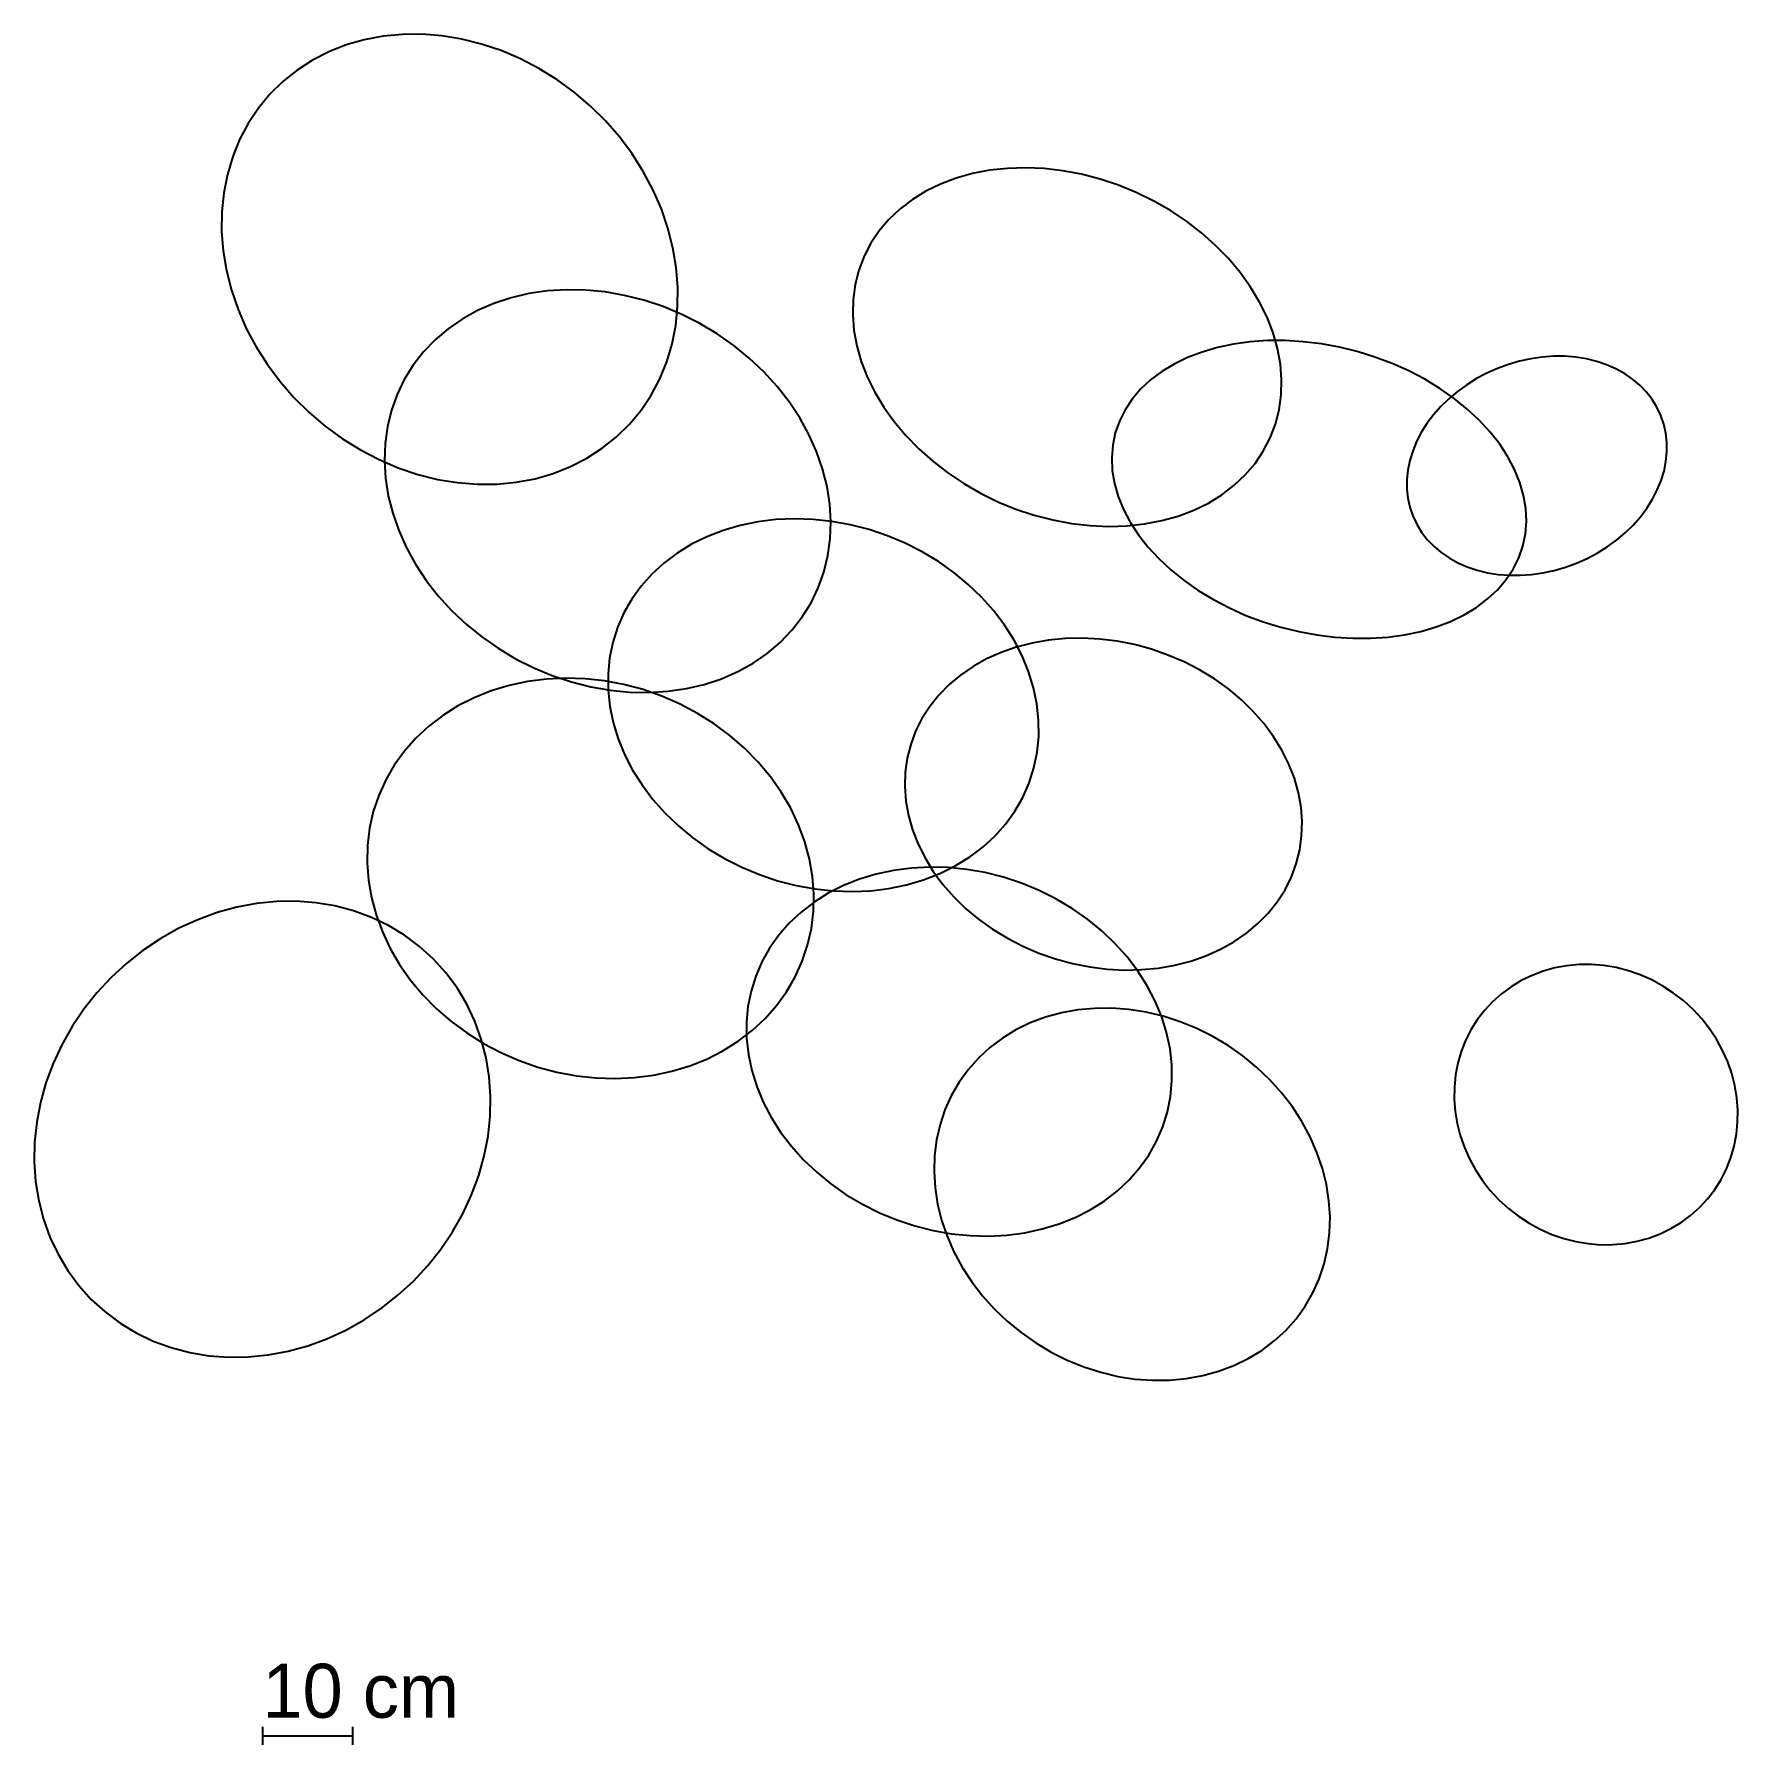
# Model space of a CAD drawing. Header units: metres. Extents: x -14742 to 23791, y -293937 to -273851.
# Drawn here: x -14742 to 4177, y -292849 to -273851 of the extents above; entities that cross this region are included whole.
import ezdxf

# ---------------------------------------------------------------- set-up
doc = ezdxf.new("R2010")
doc.units = ezdxf.units.M

msp = doc.modelspace()

# ---------------------------------------------------------------- linework, layer by layer
at = {"layer": 'LAYER'}
for p, q in [((-11076.27, -273912.33), (-11277.53, -273970.23)), ((-10867.8, -273872.99), (-11076.27, -273912.33)), ((-10653.69, -273852.5), (-10867.8, -273872.99)), ((-10435.59, -273851.01), (-10653.69, -273852.5)), ((-10215.14, -273868.54), (-10435.59, -273851.01)), ((-9994.03, -273904.95), (-10215.14, -273868.54)), ((-9773.94, -273959.97), (-9994.03, -273904.95)), ((-11470.04, -274046.23), (-11652.33, -274139.76)), ((-11277.53, -273970.23), (-11470.04, -274046.23)), ((-9556.55, -274033.18), (-9773.94, -273959.97)), ((-9343.5, -274124.01), (-9556.55, -274033.18)), ((-9136.43, -274231.79), (-9343.5, -274124.01)), ((-11823.03, -274250.12), (-11980.82, -274376.45)), ((-11652.33, -274139.76), (-11823.03, -274250.12)), ((-8936.9, -274355.68), (-9136.43, -274231.79)), ((-11980.82, -274376.45), (-12124.52, -274517.8)), ((-8746.43, -274494.76), (-8936.9, -274355.68)), ((-8566.49, -274647.94), (-8746.43, -274494.76)), ((-12253.02, -274673.09), (-12365.34, -274841.15)), ((-12124.52, -274517.8), (-12253.02, -274673.09)), ((-8398.42, -274814.08), (-8566.49, -274647.94)), ((-12365.34, -274841.15), (-12460.64, -275020.68)), ((-8243.52, -274991.91), (-8398.42, -274814.08)), ((-12460.64, -275020.68), (-12538.19, -275210.33)), ((-8102.96, -275180.07), (-8243.52, -274991.91)), ((-12538.19, -275210.33), (-12597.39, -275408.65)), ((-7977.81, -275377.14), (-8102.96, -275180.07)), ((-12597.39, -275408.65), (-12637.8, -275614.13)), ((-7869.03, -275581.6), (-7977.81, -275377.14)), ((-4504.04, -275449.8), (-4676.93, -275515.06)), ((-4321.78, -275398.82), (-4504.04, -275449.8)), ((-4131.51, -275362.5), (-4321.78, -275398.82)), ((-3934.7, -275341.13), (-4131.51, -275362.5)), ((-3732.83, -275334.86), (-3934.7, -275341.13)), ((-3527.44, -275343.75), (-3732.83, -275334.86)), ((-3320.11, -275367.72), (-3527.44, -275343.75)), ((-3112.4, -275406.59), (-3320.11, -275367.72)), ((-2905.89, -275460.07), (-3112.4, -275406.59)), ((-2702.16, -275527.76), (-2905.89, -275460.07)), ((-12637.8, -275614.13), (-12659.11, -275825.22)), ((-7777.44, -275791.91), (-7869.03, -275581.6)), ((-4839.11, -275594.11), (-4989.35, -275686.33)), ((-4676.93, -275515.06), (-4839.11, -275594.11)), ((-2502.76, -275609.13), (-2702.16, -275527.76)), ((-2309.21, -275703.56), (-2502.76, -275609.13)), ((-12659.11, -275825.22), (-12661.16, -276040.29)), ((-7703.74, -276006.47), (-7777.44, -275791.91)), ((-5126.52, -275791.03), (-5249.56, -275907.42)), ((-4989.35, -275686.33), (-5126.52, -275791.03)), ((-2122.97, -275810.34), (-2309.21, -275703.56)), ((-1945.47, -275928.66), (-2122.97, -275810.34)), ((-7648.49, -276223.64), (-7703.74, -276006.47)), ((-5357.55, -276034.6), (-5449.65, -276171.61)), ((-5249.56, -275907.42), (-5357.55, -276034.6)), ((-1778.06, -276057.61), (-1945.47, -275928.66)), ((-12661.16, -276040.29), (-12643.93, -276257.72)), ((-7612.11, -276441.77), (-7648.49, -276223.64)), ((-5449.65, -276171.61), (-5525.17, -276317.4)), ((-1622.01, -276196.21), (-1778.06, -276057.61)), ((-1478.5, -276343.41), (-1622.01, -276196.21)), ((-12643.93, -276257.72), (-12607.55, -276475.85)), ((-5525.17, -276317.4), (-5583.54, -276470.87)), ((-1348.64, -276498.09), (-1478.5, -276343.41)), ((-12607.55, -276475.85), (-12552.3, -276693.02)), ((-7594.88, -276659.2), (-7612.11, -276441.77)), ((-5583.54, -276470.87), (-5624.3, -276630.85)), ((-1233.41, -276659.07), (-1348.64, -276498.09)), ((-12552.3, -276693.02), (-12478.59, -276907.57)), ((-9446.25, -276778.22), (-9636.96, -276841.16)), ((-9247.38, -276731.62), (-9446.25, -276778.22)), ((-9041.85, -276701.72), (-9247.38, -276731.62)), ((-8831.24, -276688.74), (-9041.85, -276701.72)), ((-8617.14, -276692.78), (-8831.24, -276688.74)), ((-8401.19, -276713.8), (-8617.14, -276692.78)), ((-8185.03, -276751.66), (-8401.19, -276713.8)), ((-7970.31, -276806.06), (-8185.03, -276751.66)), ((-7596.92, -276874.27), (-7594.88, -276659.2)), ((-5647.15, -276796.11), (-5651.92, -276965.41)), ((-5624.3, -276630.85), (-5647.15, -276796.11)), ((-1133.68, -276825.13), (-1233.41, -276659.07)), ((-12478.59, -276907.57), (-12387, -277117.88)), ((-9818.06, -276919.96), (-9988.16, -277014.01)), ((-9636.96, -276841.16), (-9818.06, -276919.96)), ((-7758.65, -276876.58), (-7970.31, -276806.06)), ((-7551.68, -276962.7), (-7758.65, -276876.58)), ((-7618.23, -277085.35), (-7596.92, -276874.27)), ((-7350.95, -277063.75), (-7551.68, -276962.7)), ((-5651.92, -276965.41), (-5638.57, -277137.46)), ((-1050.22, -276995), (-1133.68, -276825.13)), ((-12387, -277117.88), (-12278.22, -277322.35)), ((-10145.98, -277122.61), (-10290.3, -277244.93)), ((-9988.16, -277014.01), (-10145.98, -277122.61)), ((-7658.64, -277290.84), (-7618.23, -277085.35)), ((-7158.01, -277178.97), (-7350.95, -277063.75)), ((-5638.57, -277137.46), (-5607.19, -277310.94)), ((-983.66, -277167.38), (-1050.22, -276995)), ((-934.5, -277340.97), (-983.66, -277167.38)), ((-12278.22, -277322.35), (-12153.07, -277519.41)), ((-10290.3, -277244.93), (-10420.04, -277380.04)), ((-7717.85, -277489.16), (-7658.64, -277290.84)), ((-6974.33, -277307.47), (-7158.01, -277178.97)), ((-6801.29, -277448.29), (-6974.33, -277307.47)), ((-5607.19, -277310.94), (-5558.04, -277484.53)), ((-1602.49, -277330.73), (-1773.09, -277380.52)), ((-1423.3, -277292.94), (-1602.49, -277330.73)), ((-1236.88, -277267.43), (-1423.3, -277292.94)), ((-1044.65, -277254.39), (-1236.88, -277267.43)), ((-848.07, -277253.94), (-1044.65, -277254.39)), ((-903.13, -277514.45), (-934.5, -277340.97)), ((-648.64, -277266.06), (-848.07, -277253.94)), ((-447.87, -277290.68), (-648.64, -277266.06)), ((-247.3, -277327.59), (-447.87, -277290.68)), ((-48.45, -277376.53), (-247.3, -277327.59)), ((-12153.07, -277519.41), (-12012.52, -277707.57)), ((-10534.2, -277526.91), (-10631.92, -277684.42)), ((-10420.04, -277380.04), (-10534.2, -277526.91)), ((-7795.39, -277678.81), (-7717.85, -277489.16)), ((-6640.21, -277600.35), (-6801.29, -277448.29)), ((-5558.04, -277484.53), (-5491.48, -277656.91)), ((-2083.38, -277514.48), (-2220.72, -277597.64)), ((-1933.79, -277441.93), (-2083.38, -277514.48)), ((-1773.09, -277380.52), (-1933.79, -277441.93)), ((-889.77, -277686.5), (-903.13, -277514.45)), ((147.17, -277437.11), (-48.45, -277376.53)), ((338.06, -277508.88), (147.17, -277437.11)), ((522.78, -277591.29), (338.06, -277508.88)), ((1629.72, -277517.51), (1508.03, -277561.99)), ((1753.83, -277481.61), (1629.72, -277517.51)), ((1879.4, -277454.55), (1753.83, -277481.61)), ((2005.47, -277436.54), (1879.4, -277454.55)), ((2131.1, -277427.73), (2005.47, -277436.54)), ((2255.31, -277428.17), (2131.1, -277427.73)), ((2377.18, -277437.86), (2255.31, -277428.17)), ((2495.76, -277456.74), (2377.18, -277437.86)), ((2610.16, -277484.65), (2495.76, -277456.74)), ((2719.51, -277521.38), (2610.16, -277484.65)), ((2822.97, -277566.66), (2719.51, -277521.38)), ((-12012.52, -277707.57), (-11857.61, -277885.4)), ((-10631.92, -277684.42), (-10712.45, -277851.36)), ((-7890.69, -277858.34), (-7795.39, -277678.81)), ((-6492.33, -277762.49), (-6640.21, -277600.35)), ((-5491.48, -277656.91), (-5408.01, -277826.78)), ((-2344.76, -277690.76), (-2454.55, -277793.13)), ((-2220.72, -277597.64), (-2344.76, -277690.76)), ((-894.54, -277855.8), (-889.77, -277686.5)), ((699.92, -277683.71), (522.78, -277591.29)), ((868.13, -277785.44), (699.92, -277683.71)), ((1166.52, -277743.18), (1063.43, -277817.96)), ((1275.54, -277675.26), (1166.52, -277743.18)), ((1389.67, -277614.71), (1275.54, -277675.26)), ((1508.03, -277561.99), (1389.67, -277614.71)), ((2919.75, -277620.14), (2822.97, -277566.66)), ((3009.13, -277681.41), (2919.75, -277620.14)), ((3090.42, -277750.01), (3009.13, -277681.41)), ((-11857.61, -277885.4), (-11689.55, -278051.54)), ((-10712.45, -277851.36), (-10775.18, -278026.49)), ((-8003.02, -278026.39), (-7890.69, -277858.34)), ((-6358.77, -277933.48), (-6492.33, -277762.49)), ((-6240.54, -278112.01), (-6358.77, -277933.48)), ((-5408.01, -277826.78), (-5308.29, -277992.84)), ((-2549.27, -277903.98), (-2628.19, -278022.47)), ((-2454.55, -277793.13), (-2549.27, -277903.98)), ((-917.39, -278021.06), (-894.54, -277855.8)), ((1026.13, -277895.71), (868.13, -277785.44)), ((967.05, -277899.03), (878.13, -277985.76)), ((1063.43, -277817.96), (967.05, -277899.03)), ((1172.72, -278013.67), (1026.13, -277895.71)), ((3163, -277825.41), (3090.42, -277750.01)), ((3226.32, -277907.05), (3163, -277825.41)), ((3279.89, -277994.29), (3226.32, -277907.05)), ((-11689.55, -278051.54), (-11509.6, -278204.73)), ((-10775.18, -278026.49), (-10819.63, -278208.45)), ((-8131.52, -278181.69), (-8003.02, -278026.39)), ((-6138.54, -278296.73), (-6240.54, -278112.01)), ((-5308.29, -277992.84), (-5193.05, -278153.82)), ((-2628.19, -278022.47), (-2690.71, -278147.69)), ((-958.16, -278181.04), (-917.39, -278021.06)), ((797.34, -278077.51), (725.29, -278173.57)), ((878.13, -277985.76), (797.34, -278077.51)), ((1306.78, -278138.43), (1172.72, -278013.67)), ((3323.32, -278086.47), (3279.89, -277994.29)), ((3356.26, -278182.91), (3323.32, -278086.47)), ((-11509.6, -278204.73), (-11319.14, -278343.8)), ((-10819.63, -278208.45), (-10845.47, -278395.86)), ((-8275.21, -278323.04), (-8131.52, -278181.69)), ((-8131.52, -278181.69), (-8131.52, -278181.69)), ((-6053.55, -278486.24), (-6138.54, -278296.73)), ((-5193.05, -278153.82), (-5063.19, -278308.5)), ((-5063.19, -278308.5), (-4919.69, -278455.7)), ((-2736.35, -278278.68), (-2764.77, -278414.46)), ((-2690.71, -278147.69), (-2736.35, -278278.68)), ((-1016.52, -278334.51), (-958.16, -278181.04)), ((662.54, -278273.21), (609.55, -278375.67)), ((725.29, -278173.57), (662.54, -278273.21)), ((1427.29, -278269.04), (1306.78, -278138.43)), ((1533.34, -278404.51), (1427.29, -278269.04)), ((3378.47, -278282.85), (3356.26, -278182.91)), ((3389.79, -278385.54), (3378.47, -278282.85)), ((-11319.14, -278343.8), (-11119.61, -278467.7)), ((-11119.61, -278467.7), (-10912.54, -278575.47)), ((-10845.47, -278395.86), (-10852.49, -278587.31)), ((-8603.7, -278559.72), (-8433.01, -278449.37)), ((-8433.01, -278449.37), (-8275.21, -278323.04)), ((-5986.22, -278679.08), (-6053.55, -278486.24)), ((-4919.69, -278455.7), (-4763.64, -278594.3)), ((-2764.77, -278414.46), (-2775.75, -278553.98)), ((-1184.15, -278617.31), (-1092.04, -278480.3)), ((-1092.04, -278480.3), (-1016.52, -278334.51)), ((-1016.52, -278334.51), (-1016.52, -278334.51)), ((566.73, -278480.17), (534.41, -278585.92)), ((609.55, -278375.67), (566.73, -278480.17)), ((1624.11, -278543.8), (1533.34, -278404.51)), ((3379.44, -278596.02), (3390.11, -278490.19)), ((3390.11, -278490.19), (3389.79, -278385.54)), ((-10912.54, -278575.47), (-10699.49, -278666.31)), ((-10852.49, -278587.31), (-10840.65, -278781.32)), ((-10699.49, -278666.31), (-10482.09, -278739.52)), ((-8978.51, -278729.26), (-8786, -278653.26)), ((-8786, -278653.26), (-8603.7, -278559.72)), ((-5937.06, -278873.8), (-5986.22, -278679.08)), ((-4763.64, -278594.3), (-4596.22, -278723.25)), ((-2775.75, -278553.98), (-2769.21, -278696.19)), ((-1292.13, -278744.49), (-1184.15, -278617.31)), ((512.84, -278692.12), (502.17, -278797.95)), ((534.41, -278585.92), (512.84, -278692.12)), ((1698.92, -278685.85), (1624.11, -278543.8)), ((1757.2, -278829.59), (1698.92, -278685.85)), ((3357.87, -278702.22), (3379.44, -278596.02)), ((-10840.65, -278781.32), (-10810.03, -278976.43)), ((-10482.09, -278739.52), (-10262, -278794.54)), ((-10262, -278794.54), (-10040.9, -278830.95)), ((-10040.9, -278830.95), (-9820.45, -278848.48)), ((-9820.45, -278848.48), (-9602.34, -278846.99)), ((-9602.34, -278846.99), (-9388.24, -278826.5)), ((-9388.24, -278826.5), (-9179.76, -278787.15)), ((-9179.76, -278787.15), (-8978.51, -278729.26)), ((-5906.44, -279068.91), (-5937.06, -278873.8)), ((-4596.22, -278723.25), (-4418.72, -278841.57)), ((-4418.72, -278841.57), (-4232.49, -278948.35)), ((-2769.21, -278696.19), (-2745.2, -278840.01)), ((-2745.2, -278840.01), (-2703.89, -278984.34)), ((-1552.34, -278965.58), (-1415.17, -278860.88)), ((-1415.17, -278860.88), (-1292.13, -278744.49)), ((502.17, -278797.95), (502.5, -278902.6)), ((1798.51, -278973.91), (1757.2, -278829.59)), ((3282.74, -278912.47), (3325.55, -278807.97)), ((3325.55, -278807.97), (3357.87, -278702.22)), ((-10810.03, -278976.43), (-10760.87, -279171.15)), ((-5894.59, -279262.92), (-5906.44, -279068.91)), ((-4232.49, -278948.35), (-4038.93, -279042.78)), ((-4038.93, -279042.78), (-3839.53, -279124.15)), ((-2703.89, -278984.34), (-2645.61, -279128.07)), ((-1864.77, -279136.85), (-1702.59, -279057.8)), ((-1702.59, -279057.8), (-1552.34, -278965.58)), ((502.5, -278902.6), (513.81, -279005.29)), ((513.81, -279005.29), (536.02, -279105.24)), ((1822.52, -279117.73), (1798.51, -278973.91)), ((3166.99, -279114.57), (3229.75, -279014.93)), ((3229.75, -279014.93), (3282.74, -278912.47)), ((-10760.87, -279171.15), (-10693.54, -279363.99)), ((-6505.47, -279241.43), (-6706.93, -279266.13)), ((-6300.01, -279232.42), (-6505.47, -279241.43)), ((-6092.09, -279239.17), (-6300.01, -279232.42)), ((-5883.31, -279261.62), (-6092.09, -279239.17)), ((-5901.62, -279454.37), (-5894.59, -279262.92)), ((-5675.26, -279299.6), (-5883.31, -279261.62)), ((-3839.53, -279124.15), (-3635.8, -279191.84)), ((-3635.8, -279191.84), (-3429.3, -279245.32)), ((-3429.3, -279245.32), (-3221.59, -279284.19)), ((-2645.61, -279128.07), (-2570.8, -279270.13)), ((-2410.18, -279289.41), (-2219.92, -279253.09)), ((-2219.92, -279253.09), (-2037.65, -279202.11)), ((-2037.65, -279202.11), (-1864.77, -279136.85)), ((536.02, -279105.24), (568.96, -279201.67)), ((568.96, -279201.67), (568.96, -279201.67)), ((568.96, -279201.67), (612.39, -279293.85)), ((1818.08, -279399.47), (1829.06, -279259.94)), ((1829.06, -279259.94), (1822.52, -279117.73)), ((3014.15, -279302.38), (3094.94, -279210.63)), ((3094.94, -279210.63), (3166.99, -279114.57)), ((-10693.54, -279363.99), (-10608.55, -279553.5)), ((-7272.1, -279431.86), (-7442.66, -279516.25)), ((-7091.71, -279361.7), (-7272.1, -279431.86)), ((-6902.83, -279306.32), (-7091.71, -279361.7)), ((-6706.93, -279266.13), (-6902.83, -279306.32)), ((-5927.45, -279641.78), (-5901.62, -279454.37)), ((-5469.5, -279352.83), (-5675.26, -279299.6)), ((-5267.63, -279420.89), (-5469.5, -279352.83)), ((-5071.16, -279503.28), (-5267.63, -279420.89)), ((-3221.59, -279284.19), (-3014.25, -279308.16)), ((-3014.25, -279308.16), (-2808.87, -279317.05)), ((-2808.87, -279317.05), (-2607, -279310.78)), ((-2607, -279310.78), (-2410.18, -279289.41)), ((-2570.8, -279270.13), (-2480.03, -279409.42)), ((-2480.03, -279409.42), (-2373.98, -279544.88)), ((612.39, -279293.85), (665.96, -279381.1)), ((665.96, -279381.1), (729.28, -279462.73)), ((1789.66, -279535.24), (1818.08, -279399.47)), ((2828.86, -279470.18), (2925.23, -279389.11)), ((2925.23, -279389.11), (3014.15, -279302.38)), ((-10608.55, -279553.5), (-10506.55, -279738.22)), ((-7602.06, -279614.24), (-7749.11, -279725.08)), ((-7442.66, -279516.25), (-7602.06, -279614.24)), ((-5971.91, -279823.74), (-5927.45, -279641.78)), ((-4881.59, -279599.36), (-5071.16, -279503.28)), ((-4700.37, -279708.4), (-4881.59, -279599.36)), ((-2373.98, -279544.88), (-2253.47, -279675.49)), ((729.28, -279462.73), (801.86, -279538.13)), ((801.86, -279538.13), (883.15, -279606.73)), ((883.15, -279606.73), (972.53, -279668)), ((1744.02, -279666.24), (1789.66, -279535.24)), ((1789.66, -279535.24), (1789.66, -279535.24)), ((2502.62, -279673.43), (2616.74, -279612.88)), ((2616.74, -279612.88), (2725.77, -279544.96)), ((2725.77, -279544.96), (2828.86, -279470.18)), ((-10506.55, -279738.22), (-10388.32, -279916.75)), ((-7749.11, -279725.08), (-7882.68, -279847.92)), ((-6034.64, -279998.86), (-5971.91, -279823.74)), ((-4528.88, -279829.58), (-4700.37, -279708.4)), ((-4368.42, -279961.96), (-4528.88, -279829.58)), ((-2253.47, -279675.49), (-2119.41, -279800.25)), ((-2119.41, -279800.25), (-1972.82, -279918.22)), ((972.53, -279668), (1069.32, -279721.48)), ((1069.32, -279721.48), (1172.78, -279766.76)), ((1172.78, -279766.76), (1282.12, -279803.49)), ((1282.12, -279803.49), (1396.52, -279831.4)), ((1396.52, -279831.4), (1515.11, -279850.28)), ((1602.58, -279909.94), (1681.5, -279791.46)), ((1681.5, -279791.46), (1744.02, -279666.24)), ((1886.81, -279851.6), (2012.89, -279833.59)), ((2012.89, -279833.59), (2138.46, -279806.53)), ((2138.46, -279806.53), (2262.56, -279770.63)), ((2262.56, -279770.63), (2384.26, -279726.15)), ((2384.26, -279726.15), (2502.62, -279673.43)), ((-10388.32, -279916.75), (-10254.76, -280087.74)), ((-8001.76, -279981.84), (-8105.44, -280125.8)), ((-7882.68, -279847.92), (-8001.76, -279981.84)), ((-6115.17, -280165.81), (-6034.64, -279998.86)), ((-4220.21, -280104.55), (-4368.42, -279961.96)), ((-1972.82, -279918.22), (-1814.82, -280028.48)), ((1398.07, -280123.17), (1507.86, -280020.79)), ((1507.86, -280020.79), (1602.58, -279909.94)), ((1515.11, -279850.28), (1636.97, -279859.97)), ((1636.97, -279859.97), (1761.19, -279860.41)), ((1761.19, -279860.41), (1886.81, -279851.6)), ((-10254.76, -280087.74), (-10106.87, -280249.88)), ((-8105.44, -280125.8), (-8192.93, -280278.72)), ((-6212.88, -280323.32), (-6115.17, -280165.81)), ((-6115.17, -280165.81), (-6115.17, -280165.81)), ((-4085.38, -280256.25), (-4220.21, -280104.55)), ((-1814.82, -280028.48), (-1646.61, -280130.22)), ((-1646.61, -280130.22), (-1469.47, -280222.64)), ((1274.03, -280216.29), (1398.07, -280123.17)), ((-10106.87, -280249.88), (-9945.8, -280401.94)), ((-9945.8, -280401.94), (-9772.76, -280542.75)), ((-8192.93, -280278.72), (-8263.57, -280439.43)), ((-6327.05, -280470.19), (-6212.88, -280323.32)), ((-3964.95, -280415.92), (-4085.38, -280256.25)), ((-1469.47, -280222.64), (-1284.75, -280305.05)), ((-1284.75, -280305.05), (-1093.86, -280376.82)), ((-1093.86, -280376.82), (-898.24, -280437.4)), ((826.39, -280433.41), (987.1, -280372)), ((987.1, -280372), (1136.69, -280299.44)), ((1136.69, -280299.44), (1274.03, -280216.29)), ((-9772.76, -280542.75), (-9589.07, -280671.26)), ((-8263.57, -280439.43), (-8316.81, -280606.72)), ((-6456.78, -280605.29), (-6327.05, -280470.19)), ((-3859.85, -280582.33), (-3964.95, -280415.92)), ((-3770.87, -280754.23), (-3859.85, -280582.33)), ((-3477.15, -280581.08), (-3659.6, -280612.99)), ((-3290.07, -280563.02), (-3477.15, -280581.08)), ((-3099.77, -280558.96), (-3290.07, -280563.02)), ((-2907.7, -280568.91), (-3099.77, -280558.96)), ((-2715.32, -280592.82), (-2907.7, -280568.91)), ((-2524.1, -280630.48), (-2715.32, -280592.82)), ((-898.24, -280437.4), (-699.39, -280486.33)), ((-699.39, -280486.33), (-498.82, -280523.25)), ((-498.82, -280523.25), (-298.06, -280547.86)), ((-298.06, -280547.86), (-98.62, -280559.99)), ((-98.62, -280559.99), (97.95, -280559.53)), ((97.95, -280559.53), (290.19, -280546.5)), ((290.19, -280546.5), (476.61, -280520.99)), ((476.61, -280520.99), (655.8, -280483.2)), ((655.8, -280483.2), (826.39, -280433.41)), ((-9589.07, -280671.26), (-9396.13, -280786.48)), ((-8352.26, -280779.29), (-8369.64, -280955.85)), ((-8316.81, -280606.72), (-8352.26, -280779.29)), ((-6758.92, -280836.22), (-6601.11, -280727.61)), ((-6601.11, -280727.61), (-6456.78, -280605.29)), ((-4005.04, -280717.3), (-4165.42, -280788.91)), ((-3836.01, -280658.52), (-4005.04, -280717.3)), ((-3659.6, -280612.99), (-3836.01, -280658.52)), ((-3698.7, -280930.3), (-3770.87, -280754.23)), ((-2335.49, -280681.63), (-2524.1, -280630.48)), ((-2150.93, -280745.86), (-2335.49, -280681.63)), ((-1971.82, -280822.7), (-2150.93, -280745.86)), ((-9396.13, -280786.48), (-9195.41, -280887.53)), ((-9195.41, -280887.53), (-8988.43, -280973.65)), ((-8988.43, -280973.65), (-8776.78, -281044.17)), ((-8369.64, -280955.85), (-8368.82, -281135.05)), ((-7110.12, -281009.07), (-6929.03, -280930.27)), ((-6929.03, -280930.27), (-6758.92, -280836.22)), ((-4455.39, -280968.3), (-4582.78, -281074.72)), ((-4315.92, -280872.79), (-4455.39, -280968.3)), ((-4165.42, -280788.91), (-4315.92, -280872.79)), ((-3643.87, -281109.2), (-3698.7, -280930.3)), ((-1799.52, -280911.55), (-1971.82, -280822.7)), ((-1635.35, -281011.74), (-1799.52, -280911.55)), ((-9667.4, -281144.01), (-9856.99, -281219.87)), ((-9469.41, -281083.99), (-9667.4, -281144.01)), ((-9264.54, -281040.27), (-9469.41, -281083.99)), ((-9054.35, -281013.2), (-9264.54, -281040.27)), ((-8840.42, -281002.96), (-9054.35, -281013.2)), ((-8624.4, -281009.65), (-8840.42, -281002.96)), ((-8776.78, -281044.17), (-8562.05, -281098.57)), ((-8407.93, -281033.2), (-8624.4, -281009.65)), ((-8562.05, -281098.57), (-8345.89, -281136.43)), ((-8192.65, -281073.45), (-8407.93, -281033.2)), ((-8368.82, -281135.05), (-8349.8, -281315.52)), ((-8345.89, -281136.43), (-8129.94, -281157.45)), ((-7980.2, -281130.08), (-8192.65, -281073.45)), ((-8129.94, -281157.45), (-7915.85, -281161.49)), ((-7772.21, -281202.66), (-7980.2, -281130.08)), ((-7915.85, -281161.49), (-7705.24, -281148.51)), ((-7705.24, -281148.51), (-7499.71, -281118.6)), ((-7499.71, -281118.6), (-7300.83, -281072.01)), ((-7300.83, -281072.01), (-7110.12, -281009.07)), ((-4582.78, -281074.72), (-4697.11, -281191.24)), ((-3606.81, -281289.58), (-3643.87, -281109.2)), ((-1480.55, -281122.51), (-1635.35, -281011.74)), ((-1336.31, -281243), (-1480.55, -281122.51)), ((-10036.75, -281311.01), (-10205.31, -281416.72)), ((-9856.99, -281219.87), (-10036.75, -281311.01)), ((-8349.8, -281315.52), (-8312.74, -281495.9)), ((-7570.24, -281290.65), (-7772.21, -281202.66)), ((-7375.84, -281393.36), (-7570.24, -281290.65)), ((-4797.51, -281316.96), (-4883.23, -281450.94)), ((-4697.11, -281191.24), (-4797.51, -281316.96)), ((-3587.79, -281470.05), (-3606.81, -281289.58)), ((-1203.72, -281372.32), (-1336.31, -281243)), ((-10361.38, -281536.21), (-10503.77, -281668.55)), ((-10205.31, -281416.72), (-10361.38, -281536.21)), ((-8312.74, -281495.9), (-8257.91, -281674.8)), ((-7190.49, -281510.03), (-7375.84, -281393.36)), ((-7015.6, -281639.76), (-7190.49, -281510.03)), ((-4883.23, -281450.94), (-4953.6, -281592.16)), ((-3586.97, -281649.25), (-3587.79, -281470.05)), ((-1083.79, -281509.47), (-1203.72, -281372.32)), ((-977.43, -281653.41), (-1083.79, -281509.47)), ((-10503.77, -281668.55), (-10631.42, -281812.75)), ((-8257.91, -281674.8), (-8185.73, -281850.87)), ((-6852.5, -281781.56), (-7015.6, -281639.76)), ((-4953.6, -281592.16), (-5008.09, -281739.53)), ((-3604.35, -281825.81), (-3586.97, -281649.25)), ((-885.46, -281803.04), (-977.43, -281653.41)), ((-10631.42, -281812.75), (-10743.33, -281967.71)), ((-8185.73, -281850.87), (-8096.75, -282022.77)), ((-6702.44, -281934.35), (-6852.5, -281781.56)), ((-5046.29, -281891.94), (-5067.9, -282048.23)), ((-5008.09, -281739.53), (-5046.29, -281891.94)), ((-3639.8, -281998.38), (-3604.35, -281825.81)), ((-808.56, -281957.22), (-885.46, -281803.04)), ((-10743.33, -281967.71), (-10838.66, -282132.25)), ((-8096.75, -282022.77), (-7991.65, -282189.18)), ((-6566.54, -282096.98), (-6702.44, -281934.35)), ((-6445.86, -282268.21), (-6566.54, -282096.98)), ((-5067.9, -282048.23), (-5072.77, -282207.21)), ((-3693.04, -282165.66), (-3639.8, -281998.38)), ((-747.34, -282114.79), (-808.56, -281957.22)), ((-702.25, -282274.53), (-747.34, -282114.79)), ((-10916.69, -282305.11), (-10976.82, -282484.99)), ((-10838.66, -282132.25), (-10916.69, -282305.11)), ((-7991.65, -282189.18), (-7871.23, -282348.85)), ((-6341.3, -282446.72), (-6445.86, -282268.21)), ((-5072.77, -282207.21), (-5060.85, -282367.67)), ((-3763.67, -282326.38), (-3693.04, -282165.66)), ((-3693.04, -282165.66), (-3693.04, -282165.66)), ((-673.64, -282435.25), (-702.25, -282274.53)), ((-10976.82, -282484.99), (-11018.59, -282670.5)), ((-7871.23, -282348.85), (-7736.4, -282500.55)), ((-6253.66, -282631.17), (-6341.3, -282446.72)), ((-5060.85, -282367.67), (-5032.23, -282528.38)), ((-3954.84, -282623.26), (-3851.17, -282479.3)), ((-3851.17, -282479.3), (-3763.67, -282326.38)), ((-661.72, -282595.7), (-673.64, -282435.25)), ((-11018.59, -282670.5), (-11041.68, -282860.25)), ((-7736.4, -282500.55), (-7588.19, -282643.14)), ((-7588.19, -282643.14), (-7427.73, -282775.52)), ((-6183.61, -282820.14), (-6253.66, -282631.17)), ((-5032.23, -282528.38), (-4987.14, -282688.13)), ((-4073.92, -282757.18), (-3954.84, -282623.26)), ((-666.58, -282754.68), (-661.72, -282595.7)), ((-11041.68, -282860.25), (-11045.93, -283052.78)), ((-7427.73, -282775.52), (-7256.24, -282896.7)), ((-6131.68, -283012.21), (-6183.61, -282820.14)), ((-4987.14, -282688.13), (-4925.92, -282845.69)), ((-4925.92, -282845.69), (-4849.03, -282999.88)), ((-4207.5, -282880.02), (-4073.92, -282757.18)), ((-688.2, -282910.97), (-666.58, -282754.68)), ((-11045.93, -283052.78), (-11031.29, -283246.63)), ((-7256.24, -282896.7), (-7075.02, -283005.74)), ((-7075.02, -283005.74), (-6885.45, -283101.82)), ((-6098.27, -283205.91), (-6131.68, -283012.21)), ((-4849.03, -282999.88), (-4757.05, -283149.51)), ((-4513.95, -283088.85), (-4354.54, -282990.86)), ((-4354.54, -282990.86), (-4207.5, -282880.02)), ((-780.89, -283210.76), (-726.4, -283063.38)), ((-726.4, -283063.38), (-688.2, -282910.97)), ((-726.4, -283063.38), (-726.4, -283063.38)), ((-11031.29, -283246.63), (-10997.88, -283440.33)), ((-6885.45, -283101.82), (-6688.98, -283184.2)), ((-6688.98, -283184.2), (-6487.1, -283252.27)), ((-6487.1, -283252.27), (-6281.35, -283305.5)), ((-6083.63, -283399.76), (-6098.27, -283205.91)), ((-5578.22, -283235.34), (-5755.99, -283306.28)), ((-5392.01, -283178.97), (-5578.22, -283235.34)), ((-5198.79, -283137.6), (-5392.01, -283178.97)), ((-5000.01, -283111.54), (-5198.79, -283137.6)), ((-5053.77, -283298.78), (-4864.9, -283243.4)), ((-4797.2, -283101), (-5000.01, -283111.54)), ((-4864.9, -283243.4), (-4684.5, -283173.24)), ((-4591.89, -283106.04), (-4797.2, -283101)), ((-4757.05, -283149.51), (-4650.7, -283293.44)), ((-4684.5, -283173.24), (-4513.95, -283088.85)), ((-4385.66, -283126.64), (-4591.89, -283106.04)), ((-4180.06, -283162.63), (-4385.66, -283126.64)), ((-3976.66, -283213.74), (-4180.06, -283162.63)), ((-3777.02, -283279.59), (-3976.66, -283213.74)), ((-851.26, -283351.97), (-780.89, -283210.76)), ((-10997.88, -283440.33), (-10945.95, -283632.39)), ((-6281.35, -283305.5), (-6073.3, -283343.48)), ((-6087.88, -283592.29), (-6083.63, -283399.76)), ((-5923.97, -283391.24), (-6080.88, -283489.59)), ((-6073.3, -283343.48), (-5864.52, -283365.93)), ((-5755.99, -283306.28), (-5923.97, -283391.24)), ((-5864.52, -283365.93), (-5656.6, -283372.68)), ((-5656.6, -283372.68), (-5451.14, -283363.67)), ((-5451.14, -283363.67), (-5249.68, -283338.97)), ((-5249.68, -283338.97), (-5053.77, -283298.78)), ((-4650.7, -283293.44), (-4530.76, -283430.59)), ((-4530.76, -283430.59), (-4398.17, -283559.91)), ((-3582.65, -283359.67), (-3777.02, -283279.59)), ((-3395.03, -283453.37), (-3582.65, -283359.67)), ((-936.97, -283485.95), (-851.26, -283351.97)), ((-12711.79, -283606.77), (-12926.38, -283685.09)), ((-12493.37, -283546.75), (-12711.79, -283606.77)), ((-12272.79, -283505.5), (-12493.37, -283546.75)), ((-12051.71, -283483.33), (-12272.79, -283505.5)), ((-11831.83, -283480.4), (-12051.71, -283483.33)), ((-11614.82, -283496.74), (-11831.83, -283480.4)), ((-11402.33, -283532.23), (-11614.82, -283496.74)), ((-11195.97, -283586.59), (-11402.33, -283532.23)), ((-10997.31, -283659.41), (-11195.97, -283586.59)), ((-10945.95, -283632.39), (-10875.9, -283821.37)), ((-6225.52, -283600.57), (-6356.81, -283723.34)), ((-6080.88, -283489.59), (-6225.52, -283600.57)), ((-6110.97, -283782.04), (-6087.88, -283592.29)), ((-4398.17, -283559.91), (-4253.93, -283680.41)), ((-3215.58, -283559.98), (-3395.03, -283453.37)), ((-3045.68, -283678.69), (-3215.58, -283559.98)), ((-1151.71, -283728.2), (-1037.38, -283611.68)), ((-1037.38, -283611.68), (-936.97, -283485.95)), ((-13135.5, -283781.12), (-13337.57, -283894.14)), ((-12926.38, -283685.09), (-13135.5, -283781.12)), ((-10807.88, -283750.14), (-10997.31, -283659.41)), ((-10875.9, -283821.37), (-10788.26, -284005.82)), ((-10629.11, -283858.09), (-10807.88, -283750.14)), ((-6356.81, -283723.34), (-6473.73, -283856.97)), ((-6152.74, -283967.55), (-6110.97, -283782.04)), ((-4253.93, -283680.41), (-4099.14, -283791.18)), ((-4099.14, -283791.18), (-3934.97, -283891.36)), ((-2886.62, -283808.59), (-3045.68, -283678.69)), ((-2739.6, -283948.7), (-2886.62, -283808.59)), ((-1279.09, -283834.61), (-1151.71, -283728.2)), ((-13337.57, -283894.14), (-13531.04, -284023.27)), ((-10788.26, -284005.82), (-10683.7, -284184.33)), ((-10462.35, -283982.43), (-10629.11, -283858.09)), ((-10308.89, -284122.21), (-10462.35, -283982.43)), ((-6575.39, -284000.43), (-6661.03, -284152.64)), ((-6473.73, -283856.97), (-6575.39, -284000.43)), ((-6212.87, -284147.43), (-6152.74, -283967.55)), ((-3934.97, -283891.36), (-3762.67, -283980.22)), ((-3762.67, -283980.22), (-3583.56, -284057.05)), ((-2605.75, -284097.95), (-2739.6, -283948.7)), ((-1729.44, -284085.61), (-1569.06, -284014)), ((-1569.06, -284014), (-1418.56, -283930.13)), ((-1418.56, -283930.13), (-1279.09, -283834.61)), ((-13714.46, -284167.54), (-13886.41, -284325.85)), ((-13531.04, -284023.27), (-13714.46, -284167.54)), ((-10683.7, -284184.33), (-10563.02, -284355.56)), ((-10169.88, -284276.38), (-10308.89, -284122.21)), ((-6661.03, -284152.64), (-6730, -284312.44)), ((-6290.9, -284320.29), (-6212.87, -284147.43)), ((-6212.87, -284147.43), (-6212.87, -284147.43)), ((-3583.56, -284057.05), (-3398.99, -284121.29)), ((-3398.99, -284121.29), (-3210.38, -284172.43)), ((-3210.38, -284172.43), (-3019.16, -284210.1)), ((-2486.09, -284255.2), (-2605.75, -284097.95)), ((-2257.33, -284221.83), (-2074.89, -284189.92)), ((-2074.89, -284189.92), (-1898.48, -284144.4)), ((-1898.48, -284144.4), (-1729.44, -284085.61)), ((2279.9, -284196.87), (2146.75, -284221.11)), ((2415.5, -284184.36), (2279.9, -284196.87)), ((2552.54, -284183.69), (2415.5, -284184.36)), ((2689.95, -284194.85), (2552.54, -284183.69)), ((2826.7, -284217.77), (2689.95, -284194.85)), ((-13886.41, -284325.85), (-14045.59, -284497)), ((-10563.02, -284355.56), (-10427.12, -284518.19)), ((-10046.39, -284443.77), (-10169.88, -284276.38)), ((-6730, -284312.44), (-6781.76, -284478.6)), ((-6386.23, -284484.83), (-6290.9, -284320.29)), ((-3019.16, -284210.1), (-2826.78, -284234)), ((-2826.78, -284234), (-2634.71, -284243.96)), ((-2634.71, -284243.96), (-2444.41, -284239.89)), ((-2381.52, -284419.26), (-2486.09, -284255.2)), ((-2444.41, -284239.89), (-2257.33, -284221.83)), ((1772.03, -284361.98), (1658.54, -284430.46)), ((1891.85, -284303.98), (1772.03, -284361.98)), ((2017.07, -284256.91), (1891.85, -284303.98)), ((2146.75, -284221.11), (2017.07, -284256.91)), ((2961.74, -284252.26), (2826.7, -284217.77)), ((3094.05, -284298.07), (2961.74, -284252.26)), ((3222.62, -284354.85), (3094.05, -284298.07)), ((3346.48, -284422.16), (3222.62, -284354.85)), ((-14045.59, -284497), (-14190.79, -284679.68)), ((-10427.12, -284518.19), (-10277.05, -284670.98)), ((-9939.35, -284623.09), (-10046.39, -284443.77)), ((-6781.76, -284478.6), (-6815.92, -284649.88)), ((-6498.14, -284639.79), (-6386.23, -284484.83)), ((-2292.84, -284588.88), (-2381.52, -284419.26)), ((1552.24, -284508.89), (1453.93, -284596.69)), ((1658.54, -284430.46), (1552.24, -284508.89)), ((3464.67, -284499.49), (3346.48, -284422.16)), ((3576.3, -284586.25), (3464.67, -284499.49)), ((-14190.79, -284679.68), (-14320.9, -284872.5)), ((-10277.05, -284670.98), (-10113.95, -284812.78)), ((-9849.58, -284812.98), (-9939.35, -284623.09)), ((-6815.92, -284649.88), (-6832.22, -284824.95)), ((-6625.78, -284783.99), (-6498.14, -284639.79)), ((-3511.04, -284769.1), (-3679.74, -284832.28)), ((-3335.02, -284720.89), (-3511.04, -284769.1)), ((-3153.04, -284688), (-3335.02, -284720.89)), ((-2966.46, -284670.69), (-3153.04, -284688)), ((-2776.71, -284669.09), (-2966.46, -284670.69)), ((-2585.24, -284683.22), (-2776.71, -284669.09)), ((-2393.5, -284712.96), (-2585.24, -284683.22)), ((-2202.95, -284758.08), (-2393.5, -284712.96)), ((-2220.73, -284762.76), (-2292.84, -284588.88)), ((-2165.73, -284939.59), (-2220.73, -284762.76)), ((-2015.04, -284818.26), (-2202.95, -284758.08)), ((1364.36, -284693.18), (1284.22, -284797.63)), ((1453.93, -284596.69), (1364.36, -284693.18)), ((3680.53, -284681.79), (3576.3, -284586.25)), ((3776.55, -284785.38), (3680.53, -284681.79)), ((-14320.9, -284872.5), (-14434.94, -285073.99)), ((-10113.95, -284812.78), (-9939.06, -284942.51)), ((-9939.06, -284942.51), (-9753.72, -285059.18)), ((-9777.77, -285012), (-9849.58, -284812.98)), ((-6924.25, -285035.82), (-6768.18, -284916.33)), ((-6832.22, -284824.95), (-6830.55, -285002.5)), ((-6768.18, -284916.33), (-6625.78, -284783.99)), ((-3839.84, -284909.94), (-3990.12, -285001.48)), ((-3679.74, -284832.28), (-3839.84, -284909.94)), ((-2128.27, -285118.02), (-2165.73, -284939.59)), ((-1831.2, -284893.02), (-2015.04, -284818.26)), ((-1652.83, -284981.8), (-1831.2, -284893.02)), ((1214.11, -284909.25), (1154.57, -285027.18)), ((1284.22, -284797.63), (1214.11, -284909.25)), ((3863.63, -284896.22), (3776.55, -284785.38)), ((3941.12, -285013.48), (3863.63, -284896.22)), ((-14434.94, -285073.99), (-14532.03, -285282.62)), ((-9724.46, -285218.63), (-9777.77, -285012)), ((-9753.72, -285059.18), (-9559.32, -285161.89)), ((-7272.57, -285232.67), (-7092.81, -285141.53)), ((-7092.81, -285141.53), (-6924.25, -285035.82)), ((-6830.55, -285002.5), (-6810.91, -285181.17)), ((-4129.45, -285106.22), (-4256.75, -285223.36)), ((-3990.12, -285001.48), (-4129.45, -285106.22)), ((-2108.63, -285296.68), (-2128.27, -285118.02)), ((-1481.29, -285083.92), (-1652.83, -284981.8)), ((-1317.89, -285198.6), (-1481.29, -285083.92)), ((1106.05, -285150.53), (1068.92, -285278.36)), ((1154.57, -285027.18), (1106.05, -285150.53)), ((4008.43, -285136.26), (3941.12, -285013.48)), ((4065.03, -285263.63), (4008.43, -285136.26)), ((-14532.03, -285282.62), (-14611.44, -285496.81)), ((-9690.05, -285431.3), (-9724.46, -285218.63)), ((-9559.32, -285161.89), (-9357.35, -285249.88)), ((-9357.35, -285249.88), (-9149.35, -285322.46)), ((-9149.35, -285322.46), (-8936.91, -285379.09)), ((-7660.15, -285368.55), (-7462.16, -285308.53)), ((-7462.16, -285308.53), (-7272.57, -285232.67)), ((-6810.91, -285181.17), (-6773.44, -285359.59)), ((-4256.75, -285223.36), (-4371.07, -285352)), ((-2106.95, -285474.23), (-2108.63, -285296.68)), ((-1163.86, -285324.98), (-1317.89, -285198.6)), ((-1020.38, -285462.09), (-1163.86, -285324.98)), ((1068.92, -285278.36), (1043.46, -285409.69)), ((4110.51, -285394.61), (4065.03, -285263.63)), ((-14611.44, -285496.81), (-14672.56, -285714.92)), ((-9674.81, -285648.4), (-9690.05, -285431.3)), ((-8936.91, -285379.09), (-8721.63, -285419.34)), ((-8721.63, -285419.34), (-8505.15, -285442.89)), ((-8505.15, -285442.89), (-8289.13, -285449.58)), ((-8289.13, -285449.58), (-8075.21, -285439.34)), ((-8075.21, -285439.34), (-7865.02, -285412.26)), ((-7865.02, -285412.26), (-7660.15, -285368.55)), ((-6773.44, -285359.59), (-6718.45, -285536.42)), ((-4471.52, -285491.16), (-4557.35, -285639.79)), ((-4371.07, -285352), (-4471.52, -285491.16)), ((-2123.26, -285649.31), (-2106.95, -285474.23)), ((-888.54, -285608.89), (-1020.38, -285462.09)), ((1043.46, -285409.69), (1029.88, -285543.53)), ((4144.51, -285528.22), (4110.51, -285394.61)), ((4166.78, -285663.43), (4144.51, -285528.22)), ((-14672.56, -285714.92), (-14714.93, -285935.29)), ((-9678.85, -285868.26), (-9674.81, -285648.4)), ((-6718.45, -285536.42), (-6646.34, -285710.31)), ((-6646.34, -285710.31), (-6557.66, -285879.92)), ((-4557.35, -285639.79), (-4627.91, -285796.76)), ((-2157.42, -285820.58), (-2123.26, -285649.31)), ((-769.35, -285764.25), (-888.54, -285608.89)), ((1029.88, -285543.53), (1028.26, -285678.86)), ((1028.26, -285678.86), (1038.62, -285814.65)), ((4177.14, -285799.22), (4166.78, -285663.43)), ((-9702.14, -286089.22), (-9678.85, -285868.26)), ((-6557.66, -285879.92), (-6453.09, -286043.98)), ((-4627.91, -285796.76), (-4682.65, -285960.86)), ((-2209.18, -285986.75), (-2157.42, -285820.58)), ((-663.71, -285927.01), (-769.35, -285764.25)), ((1038.62, -285814.65), (1060.89, -285949.86)), ((4175.52, -285934.55), (4177.14, -285799.22)), ((-14714.93, -285935.29), (-14738.23, -286156.25)), ((-9744.51, -286309.59), (-9702.14, -286089.22)), ((-6453.09, -286043.98), (-6333.42, -286201.24)), ((-4682.65, -285960.86), (-4721.15, -286130.86)), ((-2278.14, -286146.54), (-2209.18, -285986.75)), ((-2209.18, -285986.75), (-2209.18, -285986.75)), ((-572.42, -286095.91), (-663.71, -285927.01)), ((-496.18, -286269.68), (-572.42, -286095.91)), ((1060.89, -285949.86), (1094.89, -286083.47)), ((1094.89, -286083.47), (1140.36, -286214.45)), ((4136.48, -286199.72), (4161.93, -286068.39)), ((4161.93, -286068.39), (4175.52, -285934.55)), ((-14738.23, -286156.25), (-14742.27, -286376.11)), ((-6333.42, -286201.24), (-6199.57, -286350.48)), ((-4721.15, -286130.86), (-4743.14, -286305.45)), ((-2363.78, -286298.75), (-2278.14, -286146.54)), ((-435.58, -286446.98), (-496.18, -286269.68)), ((1140.36, -286214.45), (1196.97, -286341.82)), ((4099.35, -286327.55), (4136.48, -286199.72)), ((-14742.27, -286376.11), (-14727.03, -286593.21)), ((-9805.64, -286527.7), (-9744.51, -286309.59)), ((-6199.57, -286350.48), (-6052.56, -286490.59)), ((-4743.14, -286305.45), (-4748.43, -286483.31)), ((-4748.43, -286483.31), (-4737, -286663.09)), ((-2582.37, -286575.84), (-2465.45, -286442.21)), ((-2465.45, -286442.21), (-2363.78, -286298.75)), ((-391.07, -286626.48), (-435.58, -286446.98)), ((1196.97, -286341.82), (1264.27, -286464.6)), ((1264.27, -286464.6), (1341.76, -286581.86)), ((3991.29, -286568.83), (4050.83, -286450.9)), ((4050.83, -286450.9), (4099.35, -286327.55)), ((-14727.03, -286593.21), (-14692.62, -286805.88)), ((-9885.04, -286741.89), (-9805.64, -286527.7)), ((-6052.56, -286490.59), (-5893.49, -286620.5)), ((-5893.49, -286620.5), (-5723.59, -286739.2)), ((-4737, -286663.09), (-4708.91, -286843.42)), ((-2713.65, -286698.61), (-2582.37, -286575.84)), ((-362.98, -286806.81), (-391.07, -286626.48)), ((1341.76, -286581.86), (1428.85, -286692.7)), ((3921.18, -286680.45), (3991.29, -286568.83)), ((-14692.62, -286805.88), (-14639.3, -287012.51)), ((-9982.14, -286950.52), (-9885.04, -286741.89)), ((-5723.59, -286739.2), (-5544.15, -286845.81)), ((-5544.15, -286845.81), (-5356.53, -286939.52)), ((-4708.91, -286843.42), (-4664.4, -287022.91)), ((-3015.21, -286907.94), (-2858.3, -286809.59)), ((-2858.3, -286809.59), (-2713.65, -286698.61)), ((-351.55, -286986.58), (-362.98, -286806.81)), ((1428.85, -286692.7), (1524.87, -286796.29)), ((1524.87, -286796.29), (1629.09, -286891.83)), ((3751.47, -286881.39), (3841.04, -286784.9)), ((3841.04, -286784.9), (3921.18, -286680.45)), ((3841.04, -286784.9), (3841.04, -286784.9)), ((-14639.3, -287012.51), (-14567.49, -287211.53)), ((-10096.17, -287152.01), (-9982.14, -286950.52)), ((-5356.53, -286939.52), (-5162.16, -287019.59)), ((-5162.16, -287019.59), (-4962.51, -287085.44)), ((-4664.4, -287022.91), (-4603.8, -287200.22)), ((-3360.96, -287063.84), (-3183.19, -286992.9)), ((-3183.19, -286992.9), (-3015.21, -286907.94)), ((-356.84, -287164.45), (-351.55, -286986.58)), ((1629.09, -286891.83), (1740.73, -286978.59)), ((1740.73, -286978.59), (1858.92, -287055.93)), ((3433.36, -287116.1), (3546.85, -287047.63)), ((3546.85, -287047.63), (3653.16, -286969.19)), ((3653.16, -286969.19), (3751.47, -286881.39)), ((-14567.49, -287211.53), (-14477.72, -287401.42)), ((-10226.29, -287344.83), (-10096.17, -287152.01)), ((-4962.51, -287085.44), (-4759.12, -287136.56)), ((-4759.12, -287136.56), (-4553.52, -287172.55)), ((-4603.8, -287200.22), (-4527.56, -287373.99)), ((-4553.52, -287172.55), (-4347.28, -287193.14)), ((-4347.28, -287193.14), (-4141.98, -287198.19)), ((-4141.98, -287198.19), (-3939.17, -287187.64)), ((-3939.17, -287187.64), (-3740.39, -287161.58)), ((-3740.39, -287161.58), (-3547.16, -287120.21)), ((-3547.16, -287120.21), (-3360.96, -287063.84)), ((-378.83, -287339.04), (-356.84, -287164.45)), ((1858.92, -287055.93), (1982.77, -287123.23)), ((1982.77, -287123.23), (2111.35, -287180.01)), ((2111.35, -287180.01), (2243.66, -287225.82)), ((2243.66, -287225.82), (2378.7, -287260.31)), ((3058.65, -287256.97), (3188.33, -287221.17)), ((3188.33, -287221.17), (3313.55, -287174.1)), ((3313.55, -287174.1), (3433.36, -287116.1)), ((-14477.72, -287401.42), (-14370.69, -287580.74)), ((-10371.49, -287527.51), (-10226.29, -287344.83)), ((-4527.56, -287373.99), (-4436.27, -287542.89)), ((-417.33, -287509.04), (-378.83, -287339.04)), ((2378.7, -287260.31), (2515.45, -287283.23)), ((2515.45, -287283.23), (2652.86, -287294.39)), ((2652.86, -287294.39), (2789.89, -287293.72)), ((2789.89, -287293.72), (2925.5, -287281.21)), ((2925.5, -287281.21), (3058.65, -287256.97)), ((-14370.69, -287580.74), (-14247.19, -287748.12)), ((-10530.67, -287698.65), (-10371.49, -287527.51)), ((-4436.27, -287542.89), (-4330.63, -287705.64)), ((-472.07, -287673.14), (-417.33, -287509.04)), ((-14247.19, -287748.12), (-14108.19, -287902.29)), ((-10702.62, -287856.96), (-10530.67, -287698.65)), ((-4330.63, -287705.64), (-4211.44, -287861.01)), ((-542.63, -287830.11), (-472.07, -287673.14)), ((-14108.19, -287902.29), (-14108.19, -287902.29)), ((-14108.19, -287902.29), (-13954.72, -288042.08)), ((-11079.51, -288130.37), (-10886.03, -288001.24)), ((-10886.03, -288001.24), (-10702.62, -287856.96)), ((-4211.44, -287861.01), (-4079.6, -288007.81)), ((-728.91, -288117.9), (-628.46, -287978.74)), ((-628.46, -287978.74), (-542.63, -287830.11)), ((-628.46, -287978.74), (-628.46, -287978.74)), ((-13954.72, -288042.08), (-13787.97, -288166.42)), ((-13787.97, -288166.42), (-13609.19, -288274.37)), ((-11281.58, -288243.38), (-11079.51, -288130.37)), ((-4079.6, -288007.81), (-3936.12, -288144.92)), ((-3936.12, -288144.92), (-3782.09, -288271.3)), ((-843.23, -288246.54), (-728.91, -288117.9)), ((-13609.19, -288274.37), (-13419.76, -288365.09)), ((-13419.76, -288365.09), (-13221.11, -288437.92)), ((-11705.29, -288417.74), (-11490.7, -288339.42)), ((-11490.7, -288339.42), (-11281.58, -288243.38)), ((-3782.09, -288271.3), (-3618.69, -288385.98)), ((-1109.86, -288468.41), (-970.53, -288363.67)), ((-970.53, -288363.67), (-843.23, -288246.54)), ((-13221.11, -288437.92), (-13014.75, -288492.28)), ((-13014.75, -288492.28), (-12802.25, -288527.76)), ((-12802.25, -288527.76), (-12585.24, -288544.11)), ((-12585.24, -288544.11), (-12365.36, -288541.18)), ((-12365.36, -288541.18), (-12144.29, -288519.01)), ((-12144.29, -288519.01), (-11923.7, -288477.75)), ((-11923.7, -288477.75), (-11705.29, -288417.74)), ((-3618.69, -288385.98), (-3447.15, -288488.1)), ((-3447.15, -288488.1), (-3268.78, -288576.88)), ((-1420.24, -288637.62), (-1260.14, -288559.96)), ((-1260.14, -288559.96), (-1109.86, -288468.41)), ((-3268.78, -288576.88), (-3084.94, -288651.64)), ((-3084.94, -288651.64), (-2897.03, -288711.81)), ((-2897.03, -288711.81), (-2706.48, -288756.94)), ((-2706.48, -288756.94), (-2514.74, -288786.68)), ((-1946.94, -288781.9), (-1764.96, -288749.01)), ((-1764.96, -288749.01), (-1588.94, -288700.79)), ((-1588.94, -288700.79), (-1420.24, -288637.62)), ((-2514.74, -288786.68), (-2323.27, -288800.8)), ((-2323.27, -288800.8), (-2133.52, -288799.2)), ((-2133.52, -288799.2), (-1946.94, -288781.9)), ((-12208.54, -292648.7), (-12208.54, -292848.7)), ((-12208.54, -292748.7), (-11208.54, -292748.7)), ((-11208.54, -292648.7), (-11208.54, -292848.7))]:
    msp.add_line(p, q, dxfattribs=at)

# ---------------------------------------------------------------- texts
msp.add_text('10 cm', height=600, dxfattribs=at).set_placement((-12208.54, -292548.7))

doc.saveas('drawing.dxf')
